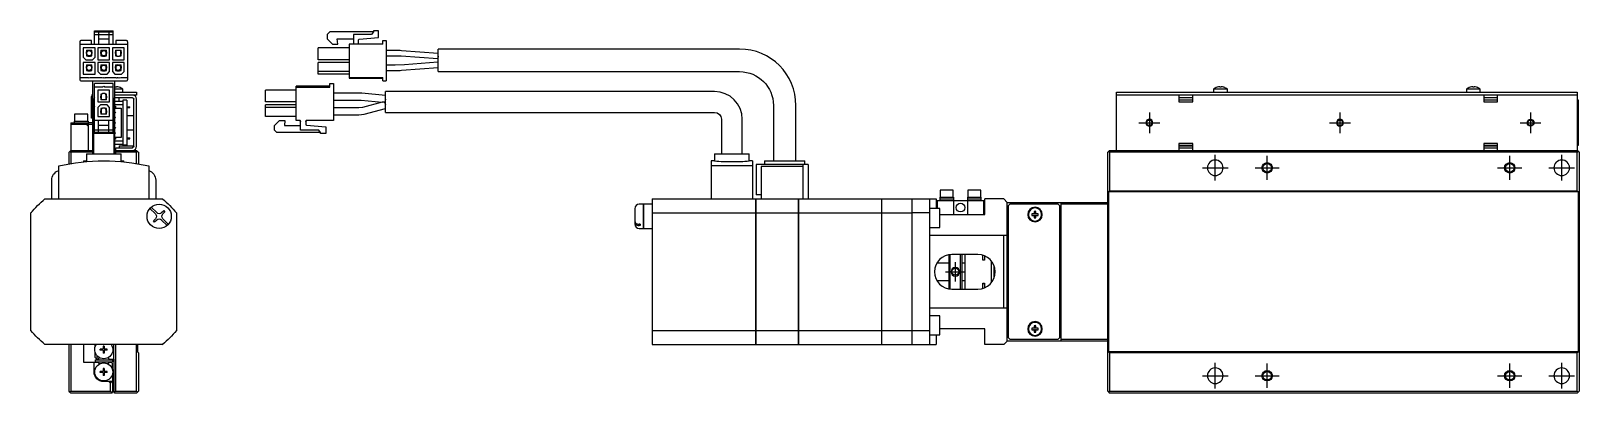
# Model space of a CAD drawing. Extents: x 0 to 908, y -8 to 254.
# Drawn here: x 461.2 to 908, y 79 to 183.5 of the extents above; entities that cross this region are included whole.
import ezdxf

# ---------------------------------------------------------------- set-up
doc = ezdxf.new("R2010")
doc.units = 0
doc.header["$LTSCALE"] = 0.5
doc.linetypes.add('CENTER', pattern=[50.8, 31.75, -6.35, 6.35, -6.35])
for name, color, linetype in [('MSM_CENTER', 1, 'CENTER'), ('MSM_CONTINUOUS', 7, 'CONTINUOUS'), ('MSM_NARROW', 5, 'CONTINUOUS')]:
    doc.layers.add(name, color=color, linetype=linetype)

msp = doc.modelspace()

# ---------------------------------------------------------------- linework, layer by layer
at = {"layer": 'MSM_CENTER'}
for p, q in [((781.01, 157.03), (787.01, 157.03)), ((784.01, 160.03), (784.01, 154.03)), ((836.01, 157.03), (842.01, 157.03)), ((839.01, 160.03), (839.01, 154.03)), ((891.01, 157.03), (897.01, 157.03)), ((894.01, 160.03), (894.01, 154.03)), ((803.01, 140.33), (803.01, 147.73)), ((818.01, 140.53), (818.01, 147.53)), ((888.01, 140.53), (888.01, 147.53)), ((903.01, 140.33), (903.01, 147.73)), ((799.31, 144.03), (806.71, 144.03)), ((814.51, 144.03), (821.51, 144.03)), ((884.51, 144.03), (891.51, 144.03)), ((899.31, 144.03), (906.71, 144.03)), ((728.01, 111.23), (728.01, 116.83)), ((725.21, 114.03), (730.81, 114.03)), ((803.01, 80.33), (803.01, 87.73)), ((818.01, 80.53), (818.01, 87.53)), ((888.01, 80.53), (888.01, 87.53)), ((903.01, 80.33), (903.01, 87.73)), ((799.31, 84.03), (806.71, 84.03)), ((814.51, 84.03), (821.51, 84.03)), ((884.51, 84.03), (891.51, 84.03)), ((899.31, 84.03), (906.71, 84.03))]:
    msp.add_line(p, q, dxfattribs=at)
at = {"layer": 'MSM_CONTINUOUS'}
for p, q in [((479.54, 179.73), (479.54, 183.53)), ((479.54, 183.53), (484.94, 183.53)), ((479.54, 183.23), (484.94, 183.23)), ((480.74, 183.23), (480.74, 179.73)), ((483.74, 183.23), (483.74, 179.73)), ((484.94, 179.73), (484.94, 183.53)), ((547.46, 183.23), (546.76, 182.53)), ((560.06, 183.23), (547.46, 183.23)), ((560.06, 183.23), (559.56, 182.53)), ((560.06, 183.53), (560.06, 183.23)), ((561.56, 183.53), (560.06, 183.53)), ((561.56, 181.61), (561.56, 183.53)), ((475.34, 180.43), (475.34, 169.43)), ((475.34, 179.73), (489.14, 179.73)), ((478.74, 180.73), (475.64, 180.73)), ((478.74, 179.73), (478.74, 180.73)), ((479.54, 182.53), (484.94, 182.53)), ((480.74, 181.23), (483.74, 181.23)), ((485.74, 180.73), (485.74, 179.73)), ((488.84, 180.73), (485.74, 180.73)), ((489.14, 180.43), (489.14, 169.43)), ((546.76, 182.53), (546.76, 181.23)), ((546.76, 181.23), (548.26, 179.73)), ((548.26, 179.73), (549.76, 179.73)), ((549.63, 181.23), (554.31, 181.23)), ((549.76, 179.73), (549.63, 181.23)), ((562.76, 179.73), (553.06, 179.73)), ((553.06, 179.73), (553.06, 169.88)), ((554.31, 182.53), (554.31, 180.03)), ((559.56, 182.53), (554.31, 182.53)), ((555.81, 180.03), (555.81, 180.93)), ((555.99, 181.12), (561.56, 181.61)), ((562.76, 179.73), (562.76, 180.73)), ((562.76, 180.73), (563.76, 180.73)), ((563.76, 180.73), (563.76, 169.13)), ((479.74, 178.63), (476.34, 178.63)), ((476.34, 178.63), (476.34, 175.98)), ((476.34, 175.98), (477.09, 175.23)), ((479.74, 174.43), (476.34, 174.43)), ((476.34, 174.43), (476.34, 171.03)), ((477.09, 175.23), (478.99, 175.23)), ((477.14, 177.48), (477.14, 176.98)), ((477.29, 177.48), (477.14, 177.48)), ((477.14, 176.98), (477.29, 176.98)), ((477.24, 177.98), (477.24, 177.48)), ((477.24, 177.98), (478.84, 177.98)), ((477.24, 176.98), (477.24, 176.33)), ((477.24, 176.33), (477.56, 176.33)), ((477.29, 177.98), (477.29, 176.6)), ((477.29, 176.6), (477.66, 176.23)), ((477.66, 176.23), (478.41, 176.23)), ((478.38, 176.23), (477.84, 176.38)), ((478.24, 177.82), (478.79, 177.67)), ((478.41, 176.23), (478.79, 176.6)), ((478.51, 176.33), (478.84, 176.33)), ((478.79, 176.6), (478.79, 177.98)), ((478.79, 177.48), (478.94, 177.48)), ((478.79, 176.98), (478.94, 176.98)), ((478.84, 177.48), (478.84, 177.98)), ((478.84, 176.33), (478.84, 176.98)), ((478.94, 176.98), (478.94, 177.48)), ((478.99, 175.23), (479.74, 175.98)), ((479.74, 175.98), (479.74, 178.63)), ((479.74, 171.03), (479.74, 174.43)), ((483.94, 178.63), (480.54, 178.63)), ((480.54, 178.63), (480.54, 175.23)), ((480.54, 175.23), (483.94, 175.23)), ((483.94, 174.43), (480.54, 174.43)), ((480.54, 174.43), (480.54, 171.78)), ((481.34, 177.48), (481.34, 176.98)), ((481.49, 177.48), (481.34, 177.48)), ((481.34, 176.98), (481.49, 176.98)), ((481.44, 177.98), (481.44, 177.48)), ((481.44, 177.98), (483.04, 177.98)), ((481.44, 176.98), (481.44, 176.33)), ((481.44, 176.33), (481.76, 176.33)), ((481.49, 177.98), (481.49, 176.6)), ((481.49, 176.6), (481.86, 176.23)), ((481.86, 176.23), (482.61, 176.23)), ((482.61, 176.23), (482.99, 176.6)), ((482.71, 176.33), (483.04, 176.33)), ((482.99, 176.6), (482.99, 177.98)), ((482.99, 177.48), (483.14, 177.48)), ((482.99, 176.98), (483.14, 176.98)), ((483.04, 177.48), (483.04, 177.98)), ((483.04, 176.33), (483.04, 176.98)), ((483.14, 176.98), (483.14, 177.48)), ((483.94, 175.23), (483.94, 178.63)), ((483.94, 171.78), (483.94, 174.43)), ((484.74, 178.63), (484.74, 175.23)), ((488.14, 178.63), (484.74, 178.63)), ((484.74, 175.23), (488.14, 175.23)), ((484.74, 174.43), (484.74, 171.78)), ((488.14, 174.43), (484.74, 174.43)), ((485.69, 177.48), (485.54, 177.48)), ((485.54, 177.48), (485.54, 176.98)), ((485.54, 176.98), (485.69, 176.98)), ((485.64, 177.98), (485.64, 177.48)), ((485.64, 177.98), (487.24, 177.98)), ((485.64, 176.98), (485.64, 176.33)), ((485.64, 176.33), (485.96, 176.33)), ((485.69, 177.98), (485.69, 176.6)), ((485.69, 176.6), (486.06, 176.23)), ((486.06, 176.23), (486.81, 176.23)), ((486.81, 176.23), (487.19, 176.6)), ((486.91, 176.33), (487.24, 176.33)), ((487.19, 176.6), (487.19, 177.98)), ((487.19, 177.48), (487.34, 177.48)), ((487.19, 176.98), (487.34, 176.98)), ((487.24, 177.48), (487.24, 177.98)), ((487.24, 176.33), (487.24, 176.98)), ((487.34, 176.98), (487.34, 177.48)), ((488.14, 175.23), (488.14, 178.63)), ((488.14, 171.78), (488.14, 174.43)), ((553.06, 178.63), (544.16, 178.63)), ((544.16, 175.23), (544.16, 178.63)), ((553.06, 175.23), (544.16, 175.23)), ((544.16, 171.03), (544.16, 174.43)), ((553.06, 174.43), (544.16, 174.43)), ((567.38, 177.85), (563.76, 177.85)), ((563.76, 176.35), (567.38, 176.35)), ((568.07, 176.32), (578.7, 175.53)), ((578.76, 177.03), (568.19, 177.82)), ((578.7, 174.52), (569.02, 173.75)), ((578.76, 176.28), (578.7, 175.53)), ((578.76, 171.78), (578.76, 178.28)), ((665.76, 178.28), (578.76, 178.28)), ((475.34, 170.13), (477.79, 170.13)), ((476.34, 171.03), (479.74, 171.03)), ((477.29, 173.28), (477.14, 173.28)), ((477.14, 173.28), (477.14, 172.78)), ((477.14, 172.78), (477.29, 172.78)), ((477.24, 173.78), (477.24, 173.28)), ((477.24, 173.78), (478.84, 173.78)), ((477.24, 172.78), (477.24, 172.13)), ((477.24, 172.13), (477.56, 172.13)), ((477.29, 173.78), (477.29, 172.4)), ((477.29, 172.4), (477.56, 172.13)), ((477.56, 172.13), (477.66, 172.03)), ((477.66, 172.03), (478.41, 172.03)), ((477.83, 173.62), (478.35, 173.78)), ((478.7, 172.32), (478.25, 172.18)), ((478.29, 170.13), (481.71, 170.13)), ((478.41, 172.03), (478.51, 172.13)), ((478.51, 172.13), (478.79, 172.4)), ((478.51, 172.13), (478.84, 172.13)), ((478.79, 172.4), (478.79, 173.78)), ((478.79, 173.28), (478.94, 173.28)), ((478.79, 172.78), (478.94, 172.78)), ((478.84, 173.28), (478.84, 173.78)), ((478.84, 172.13), (478.84, 172.78)), ((478.94, 172.78), (478.94, 173.28)), ((480.54, 171.78), (481.29, 171.03)), ((481.29, 171.03), (483.19, 171.03)), ((481.34, 173.28), (481.34, 172.78)), ((481.49, 173.28), (481.34, 173.28)), ((481.34, 172.78), (481.49, 172.78)), ((481.44, 173.78), (481.44, 173.28)), ((481.44, 173.78), (483.04, 173.78)), ((481.44, 172.78), (481.44, 172.13)), ((481.44, 172.13), (481.76, 172.13)), ((481.49, 173.78), (481.49, 172.4)), ((481.49, 173.78), (481.49, 173.69)), ((481.49, 172.4), (481.86, 172.03)), ((481.86, 172.03), (482.61, 172.03)), ((482.21, 170.13), (482.26, 170.13)), ((482.61, 172.03), (482.71, 172.13)), ((482.71, 172.13), (482.99, 172.4)), ((482.71, 172.13), (483.04, 172.13)), ((482.76, 170.13), (485.64, 170.13)), ((482.98, 173.78), (482.99, 173.69)), ((482.99, 172.4), (482.99, 173.78)), ((482.99, 173.28), (483.14, 173.28)), ((482.99, 172.78), (483.14, 172.78)), ((483.04, 173.28), (483.04, 173.78)), ((483.04, 172.13), (483.04, 172.78)), ((483.14, 172.78), (483.14, 173.28)), ((483.19, 171.03), (483.94, 171.78)), ((484.74, 171.78), (485.49, 171.03)), ((485.49, 171.03), (487.39, 171.03)), ((485.69, 173.28), (485.54, 173.28)), ((485.54, 173.28), (485.54, 172.78)), ((485.54, 172.78), (485.69, 172.78)), ((485.64, 173.78), (485.64, 173.28)), ((485.64, 173.78), (487.24, 173.78)), ((485.64, 172.78), (485.64, 172.13)), ((485.64, 172.13), (485.96, 172.13)), ((485.69, 173.78), (485.69, 172.4)), ((485.69, 172.4), (486.06, 172.03)), ((485.77, 172.32), (486.23, 172.18)), ((486.06, 172.03), (486.81, 172.03)), ((486.65, 173.62), (486.13, 173.78)), ((486.14, 170.13), (486.19, 170.13)), ((486.69, 170.13), (486.74, 170.13)), ((486.81, 172.03), (487.19, 172.4)), ((486.91, 172.13), (487.24, 172.13)), ((487.19, 172.4), (487.19, 173.78)), ((487.19, 173.28), (487.34, 173.28)), ((487.19, 172.78), (487.34, 172.78)), ((487.24, 173.28), (487.24, 173.78)), ((487.24, 172.13), (487.24, 172.78)), ((487.24, 170.13), (489.14, 170.13)), ((487.34, 172.78), (487.34, 173.28)), ((487.39, 171.03), (488.14, 171.78)), ((553.06, 171.78), (544.16, 171.78)), ((553.06, 171.03), (544.16, 171.03)), ((553.06, 170.13), (562.76, 170.13)), ((553.06, 169.88), (562.76, 169.88)), ((562.76, 169.13), (562.76, 170.13)), ((566.39, 173.65), (563.76, 173.65)), ((563.76, 172.15), (567.36, 172.15)), ((569.02, 173.75), (566.39, 173.65)), ((568.21, 172.18), (578.76, 173.02)), ((578.76, 171.78), (665.76, 171.78)), ((475.64, 169.13), (488.84, 169.13)), ((478.99, 169.13), (478.99, 148.03)), ((479.54, 153.93), (479.54, 168.33)), ((484.94, 168.33), (479.54, 168.33)), ((481.99, 167.33), (479.54, 167.33)), ((480.54, 166.43), (480.54, 163.03)), ((483.94, 166.43), (480.54, 166.43)), ((481.44, 165.33), (481.44, 164.68)), ((481.76, 165.33), (481.44, 165.33)), ((481.86, 165.43), (481.49, 165.05)), ((482.61, 165.43), (481.86, 165.43)), ((484.94, 167.33), (482.49, 167.33)), ((482.99, 165.05), (482.61, 165.43)), ((483.04, 165.33), (482.71, 165.33)), ((483.04, 164.68), (483.04, 165.33)), ((483.94, 163.03), (483.94, 166.43)), ((484.94, 153.93), (484.94, 168.33)), ((485.49, 148.03), (485.49, 169.13)), ((487.74, 166.72), (485.49, 166.72)), ((485.49, 165.83), (491.74, 165.83)), ((485.54, 167.28), (485.54, 167.41)), ((485.94, 167.28), (485.54, 167.28)), ((485.94, 167.41), (485.94, 167.28)), ((486.69, 167.28), (486.67, 167.28)), ((487.74, 165.83), (487.74, 166.72)), ((491.74, 165.83), (491.74, 165.03)), ((537.81, 166.43), (528.91, 166.43)), ((528.91, 163.03), (528.91, 166.43)), ((537.81, 157.73), (537.81, 167.58)), ((547.51, 167.58), (537.81, 167.58)), ((537.81, 167.33), (547.51, 167.33)), ((547.51, 167.33), (547.51, 168.33)), ((547.51, 168.33), (548.51, 168.33)), ((548.51, 168.33), (548.51, 157.73)), ((556.41, 165.55), (548.51, 165.55)), ((556.7, 165.54), (556.41, 165.55)), ((563.51, 164.88), (556.7, 165.54)), ((562.76, 169.13), (563.76, 169.13)), ((563.51, 160.03), (563.51, 166.03)), ((658.51, 166.03), (563.51, 166.03)), ((774.51, 165.83), (907.51, 165.83)), ((774.51, 149.03), (774.51, 165.83)), ((806.51, 166.72), (802.51, 166.72)), ((802.51, 166.72), (802.51, 165.83)), ((803.58, 167.28), (803.56, 167.28)), ((804.31, 167.28), (804.31, 167.41)), ((804.71, 167.28), (804.31, 167.28)), ((804.71, 167.41), (804.71, 167.28)), ((805.46, 167.28), (805.44, 167.28)), ((806.51, 165.83), (806.51, 166.72)), ((879.51, 166.72), (875.51, 166.72)), ((875.51, 166.72), (875.51, 165.83)), ((876.58, 167.28), (876.56, 167.28)), ((877.31, 167.28), (877.31, 167.41)), ((877.71, 167.28), (877.31, 167.28)), ((877.71, 167.41), (877.71, 167.28)), ((878.46, 167.28), (878.44, 167.28)), ((879.51, 165.83), (879.51, 166.72)), ((907.51, 165.83), (907.51, 149.03)), ((478.74, 158.33), (478.74, 164.63)), ((479.24, 163.03), (479.24, 148.03)), ((480.54, 163.03), (483.94, 163.03)), ((481.29, 162.23), (480.54, 161.48)), ((480.54, 161.48), (480.54, 158.83)), ((483.19, 162.23), (481.29, 162.23)), ((481.34, 164.68), (481.34, 164.18)), ((481.49, 164.68), (481.34, 164.68)), ((481.34, 164.18), (481.49, 164.18)), ((481.44, 164.18), (481.44, 163.68)), ((483.04, 163.68), (481.44, 163.68)), ((481.76, 161.13), (481.44, 161.13)), ((481.44, 161.13), (481.44, 160.48)), ((481.49, 165.05), (481.49, 163.68)), ((481.86, 161.23), (481.49, 160.85)), ((481.49, 160.85), (481.49, 159.48)), ((482.61, 161.23), (481.86, 161.23)), ((482.99, 160.85), (482.61, 161.23)), ((483.04, 161.13), (482.71, 161.13)), ((482.99, 163.68), (482.99, 165.05)), ((483.14, 164.68), (482.99, 164.68)), ((483.14, 164.18), (482.99, 164.18)), ((482.99, 159.48), (482.99, 160.85)), ((483.04, 163.68), (483.04, 164.18)), ((483.04, 160.48), (483.04, 161.13)), ((483.14, 164.18), (483.14, 164.68)), ((483.94, 161.48), (483.19, 162.23)), ((483.94, 158.83), (483.94, 161.48)), ((485.24, 148.03), (485.24, 163.03)), ((491.74, 165.03), (485.49, 165.03)), ((490.54, 164.23), (485.49, 164.23)), ((485.49, 163.28), (487.74, 163.28)), ((485.49, 162.28), (487.74, 162.28)), ((485.49, 161.78), (485.59, 161.78)), ((485.59, 161.78), (485.59, 161.28)), ((485.59, 161.28), (487.24, 161.28)), ((486.74, 163.28), (486.74, 164.23)), ((487.24, 161.28), (487.24, 152.78)), ((487.74, 163.53), (487.74, 150.53)), ((488.94, 163.53), (487.74, 163.53)), ((488.94, 163.53), (488.94, 150.53)), ((488.94, 161.65), (489.74, 161.65)), ((488.94, 161.4), (489.74, 161.4)), ((489.74, 161.4), (489.74, 161.65)), ((490.94, 150.23), (490.94, 163.83)), ((491.74, 150.23), (491.74, 163.83)), ((537.81, 163.03), (528.91, 163.03)), ((537.81, 163.03), (528.91, 163.03)), ((528.91, 158.83), (528.91, 162.23)), ((537.81, 162.23), (528.91, 162.23)), ((537.81, 161.48), (528.91, 161.48)), ((548.51, 163.55), (556.41, 163.55)), ((555.87, 161.35), (548.51, 161.35)), ((556.88, 161.48), (555.87, 161.35)), ((556.41, 163.55), (556.51, 163.55)), ((556.51, 163.55), (562.56, 162.96)), ((562.56, 162.96), (556.88, 161.48)), ((557.38, 159.54), (563.51, 161.14)), ((563.29, 163.02), (562.56, 162.96)), ((563.29, 163.02), (563.51, 162.18)), ((563.32, 162.89), (563.41, 162.88)), ((563.51, 163.88), (563.41, 162.88)), ((675.51, 162.03), (675.51, 146.03)), ((682.01, 146.03), (682.01, 162.03)), ((907.51, 165.03), (774.51, 165.03)), ((792.51, 165.03), (792.51, 163.03)), ((796.51, 164.23), (792.51, 164.23)), ((796.51, 163.53), (792.51, 163.53)), ((792.51, 163.03), (796.51, 163.03)), ((796.51, 163.03), (796.51, 165.03)), ((880.51, 165.03), (880.51, 163.03)), ((884.51, 164.23), (880.51, 164.23)), ((884.51, 163.53), (880.51, 163.53)), ((880.51, 163.03), (884.51, 163.03)), ((884.51, 163.03), (884.51, 165.03)), ((907.81, 163.53), (907.51, 163.53)), ((907.81, 150.53), (907.81, 163.53)), ((472.74, 157.03), (472.74, 149.03)), ((472.74, 157.03), (475.74, 157.03)), ((478.99, 156.53), (472.74, 156.53)), ((473.74, 157.53), (477.74, 157.53)), ((473.74, 157.53), (473.74, 156.53)), ((477.64, 159.53), (473.84, 159.53)), ((473.84, 159.53), (473.84, 157.53)), ((475.74, 157.03), (477.74, 157.03)), ((477.24, 156.53), (477.74, 156.03)), ((477.64, 157.53), (477.64, 159.53)), ((477.74, 157.53), (477.74, 149.03)), ((478.99, 157.03), (477.74, 157.03)), ((478.99, 158.33), (478.74, 158.33)), ((484.94, 157.73), (479.54, 157.73)), ((480.54, 158.83), (483.94, 158.83)), ((480.74, 154.23), (480.74, 157.73)), ((481.49, 160.48), (481.34, 160.48)), ((481.34, 160.48), (481.34, 159.98)), ((481.34, 159.98), (481.49, 159.98)), ((481.44, 159.98), (481.44, 159.48)), ((483.04, 159.48), (481.44, 159.48)), ((483.14, 160.48), (482.99, 160.48)), ((483.14, 159.98), (482.99, 159.98)), ((483.04, 159.48), (483.04, 159.98)), ((483.14, 159.98), (483.14, 160.48)), ((483.74, 154.23), (483.74, 157.73)), ((490.94, 159.03), (488.94, 159.03)), ((537.81, 158.83), (528.91, 158.83)), ((537.81, 158.83), (528.91, 158.83)), ((531.51, 156.23), (533.01, 157.73)), ((533.01, 157.73), (534.51, 157.73)), ((534.51, 157.73), (534.38, 156.23)), ((534.51, 157.73), (534.38, 156.23)), ((538.76, 157.73), (537.81, 157.73)), ((538.76, 157.73), (537.81, 157.73)), ((538.76, 157.73), (538.76, 157.73)), ((539.06, 154.93), (539.06, 157.43)), ((540.56, 157.43), (540.56, 156.53)), ((540.85, 157.73), (540.86, 157.73)), ((548.51, 157.73), (540.86, 157.73)), ((548.51, 157.73), (540.86, 157.73)), ((548.51, 159.35), (555.87, 159.35)), ((555.87, 159.35), (557.38, 159.54)), ((563.51, 160.03), (658.51, 160.03)), ((660.51, 158.03), (660.51, 148.03)), ((666.51, 148.03), (666.51, 158.03)), ((484.94, 154.93), (479.54, 154.93)), ((484.94, 154.23), (479.54, 154.23)), ((484.94, 153.93), (479.54, 153.93)), ((483.74, 156.23), (480.74, 156.23)), ((485.59, 152.28), (485.49, 152.28)), ((485.59, 152.78), (485.59, 152.28)), ((487.24, 152.78), (485.59, 152.78)), ((488.94, 155.03), (490.94, 155.03)), ((488.94, 152.65), (489.74, 152.65)), ((488.94, 152.4), (489.74, 152.4)), ((489.74, 152.4), (489.74, 152.65)), ((531.51, 154.93), (531.51, 156.23)), ((532.21, 154.23), (531.51, 154.93)), ((532.21, 154.23), (531.51, 154.93)), ((544.81, 154.23), (532.21, 154.23)), ((544.81, 154.23), (532.21, 154.23)), ((534.38, 156.23), (539.06, 156.23)), ((544.31, 154.93), (539.06, 154.93)), ((544.31, 154.93), (539.06, 154.93)), ((540.74, 156.33), (546.31, 155.84)), ((544.81, 154.23), (544.31, 154.93)), ((544.81, 154.23), (544.31, 154.93)), ((544.81, 153.93), (544.81, 154.23)), ((546.31, 153.93), (544.81, 153.93)), ((546.31, 153.93), (544.81, 153.93)), ((546.31, 155.84), (546.31, 153.93)), ((472.24, 148.53), (472.74, 149.03)), ((472.24, 145.18), (472.24, 148.53)), ((472.49, 148.78), (472.74, 148.53)), ((472.74, 149.03), (478.99, 149.03)), ((472.74, 148.53), (472.74, 145.26)), ((478.99, 148.53), (472.74, 148.53)), ((477.24, 148.03), (487.24, 148.03)), ((477.24, 148.03), (477.24, 145.81)), ((485.49, 151.78), (487.74, 151.78)), ((487.74, 150.78), (485.49, 150.78)), ((485.49, 149.03), (491.74, 149.03)), ((485.49, 148.68), (485.64, 148.53)), ((485.64, 148.53), (485.64, 148.03)), ((491.74, 148.53), (485.64, 148.53)), ((485.74, 149.03), (485.74, 149.83)), ((485.74, 149.83), (490.54, 149.83)), ((486.74, 150.33), (490.74, 150.33)), ((486.74, 150.33), (486.74, 149.83)), ((487.24, 145.81), (487.24, 148.03)), ((488.94, 150.53), (487.74, 150.53)), ((490.74, 149.88), (490.74, 150.33)), ((491.74, 149.03), (491.99, 148.78)), ((491.99, 148.78), (491.74, 148.53)), ((491.74, 145.26), (491.74, 148.53)), ((491.99, 148.78), (492.24, 148.53)), ((492.24, 148.53), (492.24, 145.18)), ((658.51, 148.03), (668.51, 148.03)), ((658.51, 148.03), (658.51, 146.02)), ((668.51, 146.02), (668.51, 148.03)), ((772.51, 149.03), (772.01, 148.53)), ((772.01, 79.53), (772.01, 148.53)), ((772.26, 148.78), (772.51, 148.53)), ((772.51, 149.03), (907.51, 149.03)), ((772.51, 148.53), (772.51, 137.43)), ((907.51, 148.53), (772.51, 148.53)), ((796.51, 151.03), (792.51, 151.03)), ((792.51, 151.03), (792.51, 149.03)), ((792.51, 150.53), (796.51, 150.53)), ((792.51, 150.33), (796.51, 150.33)), ((792.51, 149.83), (793.45, 149.83)), ((793.45, 149.83), (795.56, 149.83)), ((795.56, 149.83), (796.51, 149.83)), ((796.51, 149.03), (796.51, 151.03)), ((884.51, 151.03), (880.51, 151.03)), ((880.51, 151.03), (880.51, 149.03)), ((880.51, 150.53), (884.51, 150.53)), ((880.51, 150.33), (884.51, 150.33)), ((880.51, 149.83), (881.45, 149.83)), ((881.45, 149.83), (883.56, 149.83)), ((883.56, 149.83), (884.51, 149.83)), ((884.51, 149.03), (884.51, 151.03)), ((907.51, 150.53), (907.81, 150.53)), ((908.01, 148.53), (907.51, 149.03)), ((907.51, 148.53), (907.76, 148.78)), ((907.51, 137.43), (907.51, 148.53)), ((908.01, 148.53), (908.01, 79.53)), ((469.24, 135.03), (469.24, 144.6)), ((476.42, 146.03), (477.24, 146.03)), ((476.42, 146.03), (476.42, 145.74)), ((487.24, 146.03), (488.06, 146.03)), ((488.06, 145.74), (488.06, 146.03)), ((495.24, 144.6), (495.24, 135.03)), ((657.51, 146.02), (657.51, 135.03)), ((658.51, 146.02), (657.51, 146.02)), ((669.51, 144.6), (657.51, 144.6)), ((669.51, 146.02), (668.51, 146.02)), ((669.51, 146.02), (669.51, 135.03)), ((670.51, 145.03), (670.51, 136.23)), ((685.51, 145.03), (670.51, 145.03)), ((672.01, 144.43), (672.01, 135.03)), ((684.01, 144.43), (672.01, 144.43)), ((672.94, 146.03), (684.58, 146.03)), ((672.94, 146.03), (672.94, 145.03)), ((684.01, 145.03), (684.01, 135.03)), ((684.58, 145.03), (684.58, 146.03)), ((685.51, 145.03), (685.51, 135.03)), ((467.24, 135.03), (467.24, 140.44)), ((497.24, 140.44), (497.24, 135.03)), ((465.24, 135.03), (465.11, 134.9)), ((465.27, 135.03), (499.21, 135.03)), ((499.37, 134.9), (499.24, 135.03)), ((640.51, 135.03), (670.46, 135.03)), ((640.51, 135.03), (640.51, 93.03)), ((670.46, 93.03), (670.46, 135.03)), ((670.46, 134.98), (670.51, 134.98)), ((672.01, 136.23), (670.51, 136.23)), ((670.51, 93.03), (670.51, 135.03)), ((670.51, 135.03), (706.76, 135.03)), ((682.76, 93.03), (682.76, 135.03)), ((682.76, 134.98), (682.81, 134.98)), ((682.81, 93.03), (682.81, 135.03)), ((706.76, 93.03), (706.76, 135.03)), ((706.76, 134.98), (706.81, 134.98)), ((706.81, 135.03), (722.51, 135.03)), ((706.81, 93.03), (706.81, 135.03)), ((715.51, 93.03), (715.51, 135.03)), ((720.51, 135.03), (720.51, 93.03)), ((722.51, 135.03), (722.51, 132.28)), ((722.81, 134.53), (722.81, 132.28)), ((736.21, 134.53), (722.81, 134.53)), ((723.51, 135.53), (727.51, 135.53)), ((723.51, 135.53), (723.51, 134.53)), ((723.51, 135.03), (727.51, 135.03)), ((727.41, 137.53), (723.61, 137.53)), ((723.61, 137.53), (723.61, 135.53)), ((727.41, 135.53), (727.41, 137.53)), ((727.51, 135.53), (727.51, 130.53)), ((731.51, 135.53), (731.51, 130.53)), ((731.51, 135.53), (735.51, 135.53)), ((731.51, 135.03), (735.51, 135.03)), ((735.41, 137.53), (731.61, 137.53)), ((731.61, 137.53), (731.61, 135.53)), ((735.41, 135.53), (735.41, 137.53)), ((735.51, 134.53), (735.51, 135.53)), ((736.21, 130.53), (736.21, 134.53)), ((736.51, 130.53), (736.51, 135.03)), ((742.01, 135.03), (736.51, 135.03)), ((743.01, 134.03), (742.01, 135.03)), ((772.21, 137.13), (772.51, 137.43)), ((772.21, 137.13), (772.21, 90.93)), ((907.81, 137.13), (772.21, 137.13)), ((772.51, 137.43), (907.51, 137.43)), ((907.51, 137.43), (907.81, 137.13)), ((907.81, 90.93), (907.81, 137.13)), ((461.37, 131.15), (461.24, 131.03)), ((461.24, 97.05), (461.24, 131)), ((497.18, 130.73), (495.59, 132.32)), ((495.95, 132.67), (497.53, 131.09)), ((498.95, 131.09), (499.55, 131.69)), ((499.9, 131.33), (499.3, 130.73)), ((499.55, 131.69), (499.9, 131.33)), ((503.24, 131.03), (503.11, 131.15)), ((503.24, 131), (503.24, 97.05)), ((635.51, 132.23), (635.51, 127.83)), ((637.96, 133.53), (636.81, 133.53)), ((637.96, 133.53), (637.96, 126.53)), ((638.01, 133.48), (637.96, 133.48)), ((640.51, 133.53), (638.01, 133.53)), ((638.01, 133.53), (638.01, 126.53)), ((640.51, 131), (670.46, 131)), ((670.46, 130.74), (670.51, 130.74)), ((670.51, 131), (682.76, 131)), ((682.76, 130.74), (682.81, 130.74)), ((682.81, 131), (706.76, 131)), ((706.76, 130.74), (706.81, 130.74)), ((706.81, 131), (715.51, 131)), ((720.51, 131.03), (715.51, 131.03)), ((723.51, 132.28), (720.51, 132.28)), ((723.51, 126.78), (723.51, 132.28)), ((723.51, 130.53), (736.51, 130.53)), ((743.01, 94.03), (743.01, 134.03)), ((743.01, 134.03), (772.01, 134.03)), ((743.71, 133.53), (743.21, 133.03)), ((743.21, 133.03), (743.21, 95.03)), ((757.71, 133.53), (743.71, 133.53)), ((750.77, 130.77), (750.09, 130.77)), ((750.09, 130.29), (750.77, 130.29)), ((750.77, 131.44), (750.77, 130.77)), ((750.77, 130.29), (750.77, 129.61)), ((751.25, 130.77), (751.25, 131.44)), ((751.93, 130.77), (751.25, 130.77)), ((751.25, 129.61), (751.25, 130.29)), ((751.25, 130.29), (751.93, 130.29)), ((758.21, 133.03), (757.71, 133.53)), ((758.21, 95.03), (758.21, 133.03)), ((758.51, 94.03), (758.51, 134.03)), ((772.01, 133.53), (758.51, 133.53)), ((496.58, 128.72), (497.18, 129.32)), ((496.93, 128.36), (496.58, 128.72)), ((497.53, 128.96), (496.93, 128.36)), ((500.53, 127.38), (498.95, 128.96)), ((499.3, 129.32), (500.88, 127.73)), ((637.01, 127.73), (636.81, 127.73)), ((637.01, 127.38), (636.81, 127.38)), ((636.81, 126.53), (637.96, 126.53)), ((637.01, 127.73), (637.01, 127.38)), ((637.96, 126.58), (638.01, 126.58)), ((638.01, 126.53), (640.51, 126.53)), ((720.51, 126.78), (723.51, 126.78)), ((743.21, 128.28), (743.01, 128.28)), ((758.51, 128.28), (758.21, 128.28)), ((758.51, 127.78), (758.21, 127.78)), ((743.01, 124.53), (720.51, 124.53)), ((742.01, 103.53), (742.01, 124.53)), ((743.21, 124.03), (743.01, 124.03)), ((743.21, 121.53), (743.01, 121.53)), ((758.21, 122.28), (758.51, 122.28)), ((726.21, 116.53), (722.68, 116.53)), ((726.21, 109.09), (726.21, 118.96)), ((726.41, 118.99), (726.41, 109.06)), ((734.51, 119.03), (727.01, 119.03)), ((729.51, 109.03), (729.51, 119.03)), ((730.01, 109.03), (730.01, 119.03)), ((730.71, 116.53), (730.01, 116.53)), ((730.71, 119.03), (730.71, 109.03)), ((735.91, 117.36), (735.91, 118.83)), ((736.41, 117.38), (735.91, 117.38)), ((736.41, 117.36), (735.91, 117.36)), ((736.41, 118.65), (736.41, 117.36)), ((738.41, 110.9), (738.41, 117.15)), ((758.31, 119.03), (758.21, 119.03)), ((758.31, 109.03), (758.31, 119.03)), ((758.51, 118.83), (758.31, 119.03)), ((739.21, 112.32), (739.21, 115.73)), ((739.35, 115.28), (739.21, 115.28)), ((739.21, 112.78), (739.35, 112.78)), ((722.68, 111.53), (726.21, 111.53)), ((727.01, 109.03), (734.51, 109.03)), ((730.01, 111.53), (730.71, 111.53)), ((735.91, 110.69), (736.41, 110.69)), ((735.91, 109.23), (735.91, 110.69)), ((735.91, 110.67), (736.41, 110.67)), ((736.41, 110.69), (736.41, 109.4)), ((758.21, 109.03), (758.31, 109.03)), ((758.31, 109.03), (758.51, 109.23)), ((743.01, 103.53), (720.51, 103.53)), ((743.01, 106.53), (743.21, 106.53)), ((743.01, 104.03), (743.21, 104.03)), ((758.51, 105.78), (758.21, 105.78)), ((723.51, 101.28), (720.51, 101.28)), ((723.51, 95.78), (723.51, 101.28)), ((743.01, 99.78), (743.21, 99.78)), ((750.77, 98.44), (750.77, 97.77)), ((751.25, 97.77), (751.25, 98.44)), ((758.21, 100.28), (758.51, 100.28)), ((758.21, 99.78), (758.51, 99.78)), ((461.24, 97.03), (461.37, 96.9)), ((503.11, 96.9), (503.24, 97.03)), ((640.51, 97.05), (670.46, 97.05)), ((670.46, 97.31), (670.51, 97.31)), ((670.51, 97.05), (682.76, 97.05)), ((682.76, 97.31), (682.81, 97.31)), ((682.81, 97.05), (706.76, 97.05)), ((706.76, 97.31), (706.81, 97.31)), ((706.81, 97.05), (715.51, 97.05)), ((715.51, 97.03), (720.51, 97.03)), ((720.51, 95.78), (723.51, 95.78)), ((722.51, 95.78), (722.51, 93.03)), ((736.51, 97.53), (723.51, 97.53)), ((736.51, 93.03), (736.51, 97.53)), ((742.01, 93.03), (743.01, 94.03)), ((772.01, 94.03), (743.01, 94.03)), ((743.21, 95.03), (743.71, 94.53)), ((743.71, 94.53), (757.71, 94.53)), ((750.77, 97.77), (750.09, 97.77)), ((750.09, 97.29), (750.77, 97.29)), ((750.77, 97.29), (750.77, 96.61)), ((751.93, 97.77), (751.25, 97.77)), ((751.25, 96.61), (751.25, 97.29)), ((751.25, 97.29), (751.93, 97.29)), ((757.71, 94.53), (758.21, 95.03)), ((758.51, 94.53), (772.01, 94.53)), ((465.11, 93.15), (465.24, 93.03)), ((499.21, 93.03), (465.27, 93.03)), ((472.24, 79.53), (472.24, 93.03)), ((472.74, 93.03), (472.74, 79.53)), ((476.54, 87.83), (476.54, 93.03)), ((479.74, 92.24), (479.74, 93.03)), ((479.74, 89.33), (479.74, 90.81)), ((480.24, 89.86), (480.24, 88.83)), ((482.03, 91.67), (481.24, 91.67)), ((481.24, 91.38), (481.24, 91.67)), ((482.03, 91.38), (481.24, 91.38)), ((481.77, 91.67), (481.77, 91.38)), ((482.38, 92.53), (482.09, 92.53)), ((482.09, 92.53), (482.09, 91.73)), ((482.38, 92), (482.09, 92)), ((482.09, 91.32), (482.09, 90.53)), ((482.09, 91.06), (482.38, 91.06)), ((482.38, 90.53), (482.09, 90.53)), ((482.38, 92.53), (482.38, 91.73)), ((482.38, 91.32), (482.38, 90.53)), ((483.24, 91.67), (482.44, 91.67)), ((483.24, 91.38), (482.44, 91.38)), ((482.71, 91.67), (482.71, 91.38)), ((483.24, 91.38), (483.24, 91.67)), ((485.14, 88.83), (485.14, 93.03)), ((485.64, 93.03), (485.64, 79.53)), ((491.74, 79.53), (491.74, 93.03)), ((491.94, 93.03), (491.94, 90.93)), ((492.24, 90.63), (491.94, 90.93)), ((492.24, 90.63), (492.24, 79.53)), ((499.24, 93.03), (499.37, 93.15)), ((640.51, 93.03), (670.46, 93.03)), ((670.46, 93.08), (670.51, 93.08)), ((670.51, 93.03), (682.76, 93.03)), ((682.76, 93.08), (682.81, 93.08)), ((682.81, 93.03), (706.76, 93.03)), ((706.76, 93.08), (706.81, 93.08)), ((706.81, 93.03), (722.51, 93.03)), ((742.01, 93.03), (736.51, 93.03)), ((772.51, 90.63), (772.21, 90.93)), ((907.81, 90.93), (772.21, 90.93)), ((772.51, 90.63), (772.51, 79.53)), ((907.51, 90.63), (772.51, 90.63)), ((907.81, 90.93), (907.51, 90.63)), ((907.51, 79.53), (907.51, 90.63)), ((480.69, 87.83), (476.54, 87.83)), ((479.44, 85.13), (479.44, 87.83)), ((479.74, 89.33), (480.24, 88.83)), ((479.74, 88.63), (479.74, 88.03)), ((479.74, 88.63), (484.74, 88.63)), ((479.74, 88.03), (484.74, 88.03)), ((480.24, 88.83), (480.69, 88.83)), ((480.77, 88.96), (480.69, 88.83)), ((480.69, 87.83), (480.84, 87.57)), ((482.03, 85.27), (481.24, 85.27)), ((481.24, 84.98), (481.24, 85.27)), ((482.03, 84.98), (481.24, 84.98)), ((481.77, 85.27), (481.77, 84.98)), ((482.38, 86.13), (482.09, 86.13)), ((482.09, 86.13), (482.09, 85.33)), ((482.38, 85.6), (482.09, 85.6)), ((482.09, 84.92), (482.09, 84.13)), ((482.38, 86.13), (482.38, 85.33)), ((482.38, 84.92), (482.38, 84.13)), ((483.24, 85.27), (482.44, 85.27)), ((483.24, 84.98), (482.44, 84.98)), ((482.71, 85.27), (482.71, 84.98)), ((483.24, 84.98), (483.24, 85.27)), ((483.78, 88.83), (483.57, 89.2)), ((483.64, 87.57), (483.79, 87.83)), ((483.78, 88.83), (485.24, 88.83)), ((484.44, 87.83), (483.79, 87.83)), ((484.74, 87.53), (484.44, 87.83)), ((484.74, 88.63), (484.74, 88.03)), ((484.74, 85.84), (484.74, 87.53)), ((485.24, 79.23), (485.24, 88.83)), ((482.09, 84.66), (482.38, 84.66)), ((482.38, 84.13), (482.09, 84.13)), ((484.74, 82.33), (482.24, 82.33)), ((483.74, 82.33), (484.24, 81.83)), ((484.24, 81.83), (484.59, 82.33)), ((484.24, 79.53), (484.24, 81.83)), ((484.74, 84.41), (484.74, 79.23)), ((472.49, 79.28), (472.24, 79.53)), ((472.74, 79.53), (472.49, 79.28)), ((472.49, 79.28), (472.74, 79.03)), ((472.74, 79.53), (484.24, 79.53)), ((484.54, 79.03), (472.74, 79.03)), ((484.64, 79.13), (484.24, 79.53)), ((484.54, 79.03), (484.74, 79.23)), ((485.44, 79.03), (485.24, 79.23)), ((485.64, 79.53), (485.29, 79.18)), ((491.74, 79.03), (485.44, 79.03)), ((485.64, 79.53), (491.74, 79.53)), ((491.74, 79.53), (491.99, 79.28)), ((492.24, 79.53), (491.74, 79.03)), ((772.01, 79.53), (772.51, 79.03)), ((772.51, 79.53), (772.26, 79.28)), ((772.51, 79.53), (907.51, 79.53)), ((907.51, 79.03), (772.51, 79.03)), ((907.76, 79.28), (907.51, 79.53)), ((907.51, 79.03), (907.76, 79.28)), ((907.76, 79.28), (908.01, 79.53))]:
    msp.add_line(p, q, dxfattribs=at)
for centre, radius in [((478.04, 177.1), 0.75), ((482.24, 177.1), 0.75), ((478.04, 172.9), 0.75), ((482.24, 172.9), 0.75), ((486.44, 172.9), 0.75), ((784.01, 157.03), 0.783), ((839.01, 157.03), 0.783), ((894.01, 157.03), 0.783), ((818.01, 144.03), 1.23), ((888.01, 144.03), 1.23), ((498.24, 130.03), 3.5), ((729.51, 132.53), 1.25), ((728.01, 114.03), 1.01), ((482.24, 85.13), 2.6), ((818.01, 84.03), 1.23), ((888.01, 84.03), 1.23)]:
    msp.add_circle(centre, radius, dxfattribs=at)
at = {"layer": 'MSM_CONTINUOUS', "extrusion": (0, 0, -1)}
for centre, radius in [((-803.01, 144.03), 2.25), ((-903.01, 144.03), 2.25), ((-751.01, 130.53), 2.1), ((-751.01, 130.53), 1.9), ((-751.01, 97.53), 2.1), ((-751.01, 97.53), 1.9), ((-803.01, 84.03), 2.25), ((-903.01, 84.03), 2.25)]:
    msp.add_circle(centre, radius, dxfattribs=at)
at = {"layer": 'MSM_CONTINUOUS'}
for centre, radius, start, end in [((475.64, 180.43), 0.3, 90, 180), ((488.84, 180.43), 0.3, 0, 90), ((567.38, 167.1), 10.75, 85.7108, 90), ((578.7, 175.6), 0.0739, 270.2393, 319.7058), ((578.7, 174.44), 0.0809, 40.1315, 88.2971), ((665.76, 162.03), 16.25, 0, 90), ((567.36, 182.9), 10.75, 270, 274.548), ((475.64, 169.43), 0.3, 180, 270), ((479.94, 164.63), 1.2, 142.3415, 180), ((485.74, 164.23), 3.19, 93.5904, 94.4896), ((485.74, 164.23), 3.19, 73.0947, 86.4096), ((485.74, 164.23), 3.2, 51.3178, 72.73), ((488.84, 169.43), 0.3, 270, 0), ((658.51, 158.03), 8, 0, 90), ((804.51, 164.23), 3.2, 107.27, 128.6822), ((804.51, 164.23), 3.19, 93.5904, 106.9053), ((804.51, 164.23), 3.19, 73.0947, 86.4096), ((804.51, 164.23), 3.2, 51.3178, 72.73), ((877.51, 164.23), 3.2, 107.27, 128.6822), ((877.51, 164.23), 3.19, 93.5904, 106.9053), ((877.51, 164.23), 3.19, 73.0947, 86.4096), ((877.51, 164.23), 3.2, 51.3178, 72.73), ((482.24, 163.03), 3, 154.1581, 205.8419), ((482.24, 163.03), 3, 334.1588, 25.8426), ((490.54, 163.83), 1.2, 0, 90), ((538.76, 157.43), 0.3, 0, 90), ((538.76, 157.43), 0.3, 0, 90), ((540.86, 157.43), 0.3, 90, 180), ((540.76, 156.53), 0.2, 180, 265), ((490.54, 150.23), 1.2, 270, 0), ((663.52, 206.04), 60.23, 265.2289, 269.9909), ((663.5, 206.07), 60.26, 270.0102, 274.77), ((636.81, 132.23), 1.3, 90, 180), ((751.01, 130.53), 0.95, 165.3667, 194.6333), ((751.01, 130.53), 0.365, 138.8496, 221.1504), ((751.01, 130.53), 0.95, 75.3667, 104.6333), ((751.01, 130.53), 0.365, 48.8496, 131.1504), ((751.01, 130.53), 0.365, 228.8496, 311.1504), ((751.01, 130.53), 0.95, 255.3667, 284.6333), ((751.01, 130.53), 0.365, 318.8496, 41.1504), ((751.01, 130.53), 0.95, 345.3667, 14.6333), ((636.26, 128.68), 0.754, 185.8166, 221.8939), ((636.26, 128.33), 0.751, 181.7681, 218.8955), ((636.81, 127.83), 1.3, 180, 270), ((636.73, 128.78), 1.41, 221.3743, 272.8178), ((636.72, 129.12), 1.39, 222.8199, 273.04), ((727.01, 114.03), 5, 90, 270), ((734.51, 114.03), 5, 270, 90), ((751.01, 97.53), 0.95, 75.3667, 104.6333), ((751.01, 97.53), 0.95, 165.3667, 194.6333), ((751.01, 97.53), 0.365, 138.8496, 221.1504), ((751.01, 97.53), 0.365, 48.8496, 131.1504), ((751.01, 97.53), 0.365, 228.8496, 311.1504), ((751.01, 97.53), 0.95, 255.3667, 284.6333), ((751.01, 97.53), 0.365, 318.8496, 41.1504), ((751.01, 97.53), 0.95, 345.3667, 14.6333), ((482.24, 88.33), 1.59, 143.8028, 169.1069), ((482.24, 88.33), 1.59, 190.8931, 216.1972), ((482.35, 88.21), 1.75, 142.994, 154.5052), ((482.35, 88.44), 1.75, 210, 217.006), ((482.12, 88.21), 1.75, 34.5052, 37.006), ((482.24, 88.33), 1.59, 10.8931, 36.1972), ((482.24, 88.33), 1.59, 323.8028, 349.1069), ((482.12, 88.44), 1.75, 322.994, 330)]:
    msp.add_arc(centre, radius, start, end, dxfattribs=at)
at = {"layer": 'MSM_CONTINUOUS', "extrusion": (0, 0, -1)}
for centre, radius, start, end in [((-554.01, 180.03), 0.3, 180, 270), ((-556.01, 180.93), 0.2, 0, 85), ((-556.11, 180.03), 0.3, 270, 0), ((-567.38, 167.1), 9.25, 90, 94.2892), ((-478.04, 170.13), 0.25, 180, 0), ((-481.96, 170.13), 0.25, 180, 0), ((-482.51, 170.13), 0.25, 180, 0), ((-485.89, 170.13), 0.25, 180, 0), ((-486.44, 170.13), 0.25, 180, 0), ((-486.99, 170.13), 0.25, 180, 0), ((-665.76, 162.03), 9.75, 90, 180), ((-482.24, 167.33), 0.25, 359.9993, 179.9993), ((-482.24, 164.55), 1, 298.9543, 318.5897), ((-482.24, 164.55), 1, 221.4089, 241.0443), ((-490.54, 163.83), 0.4, 90, 180), ((-482.24, 160.35), 1, 298.9543, 318.5897), ((-482.24, 160.35), 1, 221.4089, 241.0443), ((-485.34, 160.03), 0.25, 126.8699, 233.1301), ((-485.34, 158.53), 0.25, 126.8699, 233.1301), ((-485.34, 157.03), 0.25, 126.8699, 233.1301), ((-538.76, 157.43), 0.3, 90, 180), ((-538.76, 157.43), 0.3, 90, 180), ((-540.86, 157.43), 0.3, 0, 90), ((-540.86, 157.43), 0.3, 0, 90), ((-658.51, 158.03), 2, 90, 180), ((-485.34, 155.53), 0.25, 126.8699, 233.1301), ((-485.34, 154.03), 0.25, 126.8699, 233.1301), ((-490.54, 150.23), 0.4, 180, 270), ((-470.24, 140.44), 3, 0, 70.5288), ((-482.24, 86.02), 60, 77.4867, 102.5133), ((-494.24, 140.44), 3, 109.4712, 180), ((-482.24, 114.03), 27, 38.9424, 51.0576), ((-482.24, 114.03), 27, 128.9424, 141.0576), ((-496.47, 130.03), 1, 135, 225), ((-498.24, 131.79), 1, 225, 315), ((-500.01, 130.03), 1, 315, 45), ((-498.24, 128.26), 1, 45, 135), ((-482.24, 114.03), 27, 308.9424, 321.0576), ((-482.24, 114.03), 27, 218.9424, 231.0576), ((-482.24, 91.53), 2.6, 144.7656, 35.2344), ((-482.03, 91.73), 0.06, 180, 270), ((-482.03, 91.32), 0.06, 90, 180), ((-482.44, 91.73), 0.06, 270, 0), ((-482.44, 91.32), 0.06, 0, 90), ((-482.24, 85.13), 2.8, 270, 0), ((-482.03, 85.33), 0.06, 180, 270), ((-482.03, 84.92), 0.06, 90, 180), ((-482.44, 85.33), 0.06, 270, 0), ((-482.44, 84.92), 0.06, 0, 90)]:
    msp.add_arc(centre, radius, start, end, dxfattribs=at)
at = {"layer": 'MSM_NARROW', "extrusion": (0, 0, -1)}
for centre, radius in [((-784.01, 157.03), 1), ((-839.01, 157.03), 1), ((-728.01, 114.03), 1.25)]:
    msp.add_circle(centre, radius, dxfattribs=at)
at = {"layer": 'MSM_NARROW'}
for centre, radius in [((894.01, 157.03), 1), ((818.01, 144.03), 1.5), ((888.01, 144.03), 1.5), ((818.01, 84.03), 1.5), ((888.01, 84.03), 1.5)]:
    msp.add_circle(centre, radius, dxfattribs=at)

doc.saveas('drawing.dxf')
